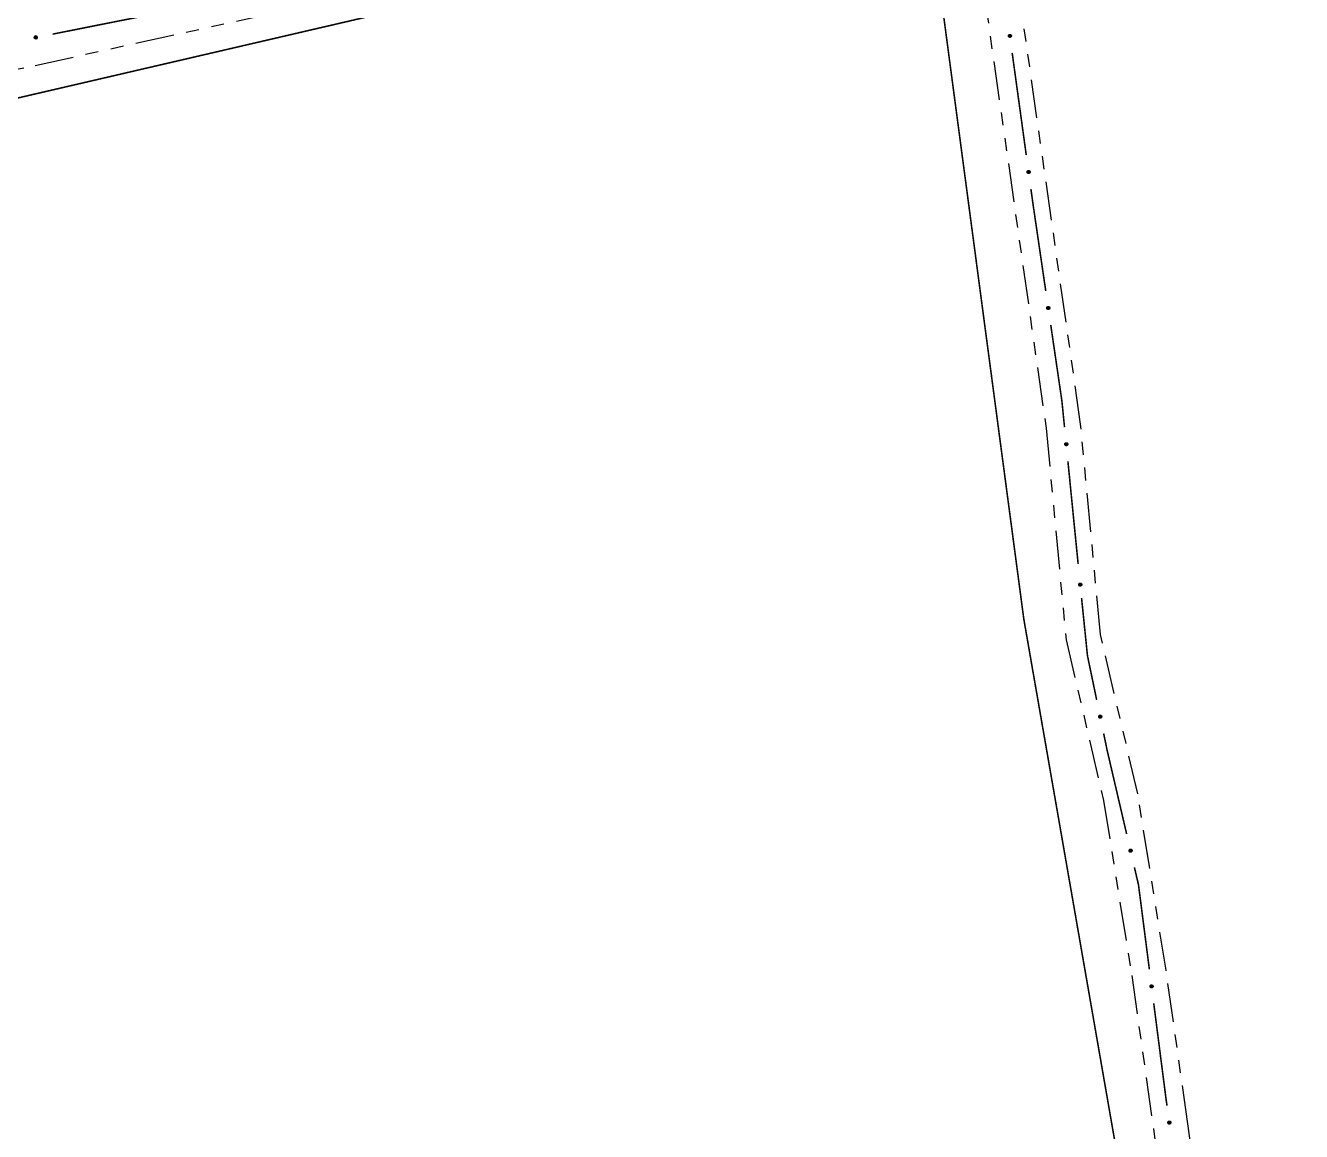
# Model space of a CAD drawing. Extents: x 212200 to 214553, y 4880545 to 4882659.
# Drawn here: x 213342.1 to 213490.6, y 4881443.6 to 4881572.4 of the extents above; entities that cross this region are included whole.
import ezdxf

# ---------------------------------------------------------------- set-up
doc = ezdxf.new("R2010")
doc.units = 0
doc.header["$LTSCALE"] = 1.5
doc.header["$MEASUREMENT"] = 0
doc.linetypes.add('TRACO_12', pattern=[2.5, 2, -0.5])
doc.linetypes.add('TRACO_25', pattern=[8, 3, -1, 1, -1, 1, -1])
for name, color, linetype in [('RU-QUADRA', 210, 'CONTINUOUS'), ('SV-EIXO-RUA-N-PAV', 6, 'CONTINUOUS'), ('SV-RUA-NAO-PAV', 7, 'CONTINUOUS')]:
    doc.layers.add(name, color=color, linetype=linetype)

msp = doc.modelspace()

# ---------------------------------------------------------------- linework, layer by layer
at = {"layer": 'RU-QUADRA', "linetype": 'TRACO_12', "const_width": 0.18, "flags": 128}
msp.add_lwpolyline([(213344.778858, 4881366.276218), (213378.799979, 4881374.044821), (213396.852874, 4881374.817639), (213478.953712, 4881379.8545), (213474.924223, 4881403.024061), (213469.887362, 4881436.771031), (213458.302581, 4881503.257599), (213447.725172, 4881582.840006), (213445.041887, 4881600.656325), (213445.947015, 4881606.268115), (213445.584964, 4881615.500416), (213443.050607, 4881628.172201), (213439.430097, 4881641.206037), (213436.352663, 4881654.511412), (213432.913179, 4881676.415497), (213424.04, 4881720.13), (213420.06, 4881746.92), (213416.62, 4881769.64), (213413.91, 4881786.3), (213411.55, 4881800.33), (213411.19, 4881811.19), (213409.741914, 4881822.774616), (213409.02, 4881829.83), (213406.81, 4881839.02), (213400.09, 4881878.83), (213395.74, 4881904.23), (213392.64, 4881917.97), (213389.95, 4881935.66), (213384.95, 4881968.42), (213379.07, 4882006.96), (213374.51, 4882036.01), (213370.41, 4882056.76), (213364.068246, 4882088.857105), (213326.173552, 4882079.914974), (213344.45, 4881998.51), (213356.54, 4881944.19), (213367.46, 4881897.23), (213373.36, 4881871.74), (213382.04, 4881834.04), (213383.15, 4881828.27), (213375.44, 4881824.4), (213367.96, 4881822.45), (213351.54, 4881818.46), (213345.05, 4881817.69), (213342.628249, 4881816.344882), (213341.223762, 4881814.35693), (213342.83, 4881805.84), (213357.5, 4881752.05), (213364.62, 4881726.72), (213382.045012, 4881666.64012), (213390.19116, 4881636.318349), (213401.414741, 4881597.759917), (213405.397302, 4881591.967101), (213408.941341, 4881583.847378), (213407.430283, 4881579.314203), (213301.152511, 4881554.633584), (213317.361297, 4881478.650507), (213322.418793, 4881457.280693)], close=True, dxfattribs=at)
at = {"layer": 'SV-EIXO-RUA-N-PAV', "const_width": 0.18}
for points in [[(213357.011703, 4881573.707847), (213345.242043, 4881571.367954)], [(213456.948439, 4881569.181215), (213458.585679, 4881557.29343)], [(213459.131426, 4881553.330834), (213459.267862, 4881552.340186)], [(213459.267862, 4881552.340186), (213459.365776, 4881551.629244)], [(213459.365776, 4881551.629244), (213460.858404, 4881541.455811)], [(213461.43906, 4881537.498181), (213462.600372, 4881529.58292)], [(213462.600372, 4881529.58292), (213462.737438, 4881528.64871)], [(213462.737438, 4881528.64871), (213463.040251, 4881525.607962)], [(213463.43663, 4881521.62765), (213464.625769, 4881509.686714)], [(213465.026107, 4881505.706802), (213465.635838, 4881499.737863)], [(213465.635838, 4881499.737863), (213465.709823, 4881499.013581)], [(213465.709823, 4881499.013581), (213466.783411, 4881493.852103)], [(213467.597977, 4881489.935921), (213468.00526, 4881487.97783)], [(213468.00526, 4881487.97783), (213468.01675, 4881487.922589)], [(213468.01675, 4881487.922589), (213470.272746, 4881478.238313)], [(213471.180265, 4881474.342622), (213471.634024, 4881472.394776)], [(213471.634024, 4881472.394776), (213471.654595, 4881472.306473)], [(213471.654595, 4881472.306473), (213472.91825, 4881462.478043)], [(213473.428337, 4881458.510699), (213474.831076, 4881447.600506)], [(213474.831076, 4881447.600506), (213474.8488, 4881447.462653)], [(213474.8488, 4881447.462653), (213474.968593, 4881446.610015)]]:
    msp.add_lwpolyline(points, dxfattribs=at)
at = {"layer": 'SV-EIXO-RUA-N-PAV'}
for points in [[(213343.44282, 4881570.89802), (213343.416223, 4881570.856976), (213343.384971, 4881570.82714), (213343.351743, 4881570.809757), (213343.318375, 4881570.802053), (213343.283349, 4881570.798015), (213343.247139, 4881570.801736), (213343.207864, 4881570.814768), (213343.166504, 4881570.84116), (213343.138043, 4881570.875183), (213343.119258, 4881570.906848), (213343.109221, 4881570.94118), (213343.105869, 4881570.975271), (213343.110978, 4881571.012757), (213343.124573, 4881571.052429), (213343.152118, 4881571.093376), (213343.182957, 4881571.122417), (213343.215539, 4881571.138386), (213343.250117, 4881571.148258), (213343.285925, 4881571.151951), (213343.321449, 4881571.148094), (213343.361368, 4881571.134334), (213343.401422, 4881571.106612), (213343.430738, 4881571.076184), (213343.447161, 4881571.043836), (213343.456114, 4881571.009574), (213343.46059, 4881570.974493), (213343.458365, 4881570.937938), (213343.44282, 4881570.89802)], [(213456.765014, 4881571.319869), (213456.804407, 4881571.290882), (213456.832336, 4881571.257915), (213456.847716, 4881571.223713), (213456.853426, 4881571.189946), (213456.855378, 4881571.154744), (213456.849514, 4881571.118818), (213456.834175, 4881571.080385), (213456.805375, 4881571.040664), (213456.769722, 4881571.014273), (213456.736998, 4881570.997401), (213456.702131, 4881570.989419), (213456.667901, 4881570.988097), (213456.630785, 4881570.995421), (213456.591989, 4881571.011347), (213456.552749, 4881571.041273), (213456.52559, 4881571.073781), (213456.511582, 4881571.107253), (213456.50378, 4881571.142357), (213456.502219, 4881571.17832), (213456.508177, 4881571.213553), (213456.524282, 4881571.252585), (213456.554333, 4881571.290923), (213456.586447, 4881571.318382), (213456.619713, 4881571.332856), (213456.654446, 4881571.339759), (213456.68973, 4881571.342146), (213456.726089, 4881571.337755), (213456.765014, 4881571.319869)], [(213458.948, 4881555.469488), (213458.987393, 4881555.440502), (213459.015322, 4881555.407534), (213459.030703, 4881555.373332), (213459.036413, 4881555.339566), (213459.038364, 4881555.304363), (213459.032501, 4881555.268437), (213459.017161, 4881555.230005), (213458.988361, 4881555.190284), (213458.952709, 4881555.163893), (213458.919985, 4881555.14702), (213458.885118, 4881555.139038), (213458.850888, 4881555.137716), (213458.813771, 4881555.14504), (213458.774976, 4881555.160966), (213458.735736, 4881555.190892), (213458.708577, 4881555.223401), (213458.694569, 4881555.256872), (213458.686766, 4881555.291976), (213458.685205, 4881555.327939), (213458.691164, 4881555.363172), (213458.707269, 4881555.402204), (213458.737319, 4881555.440543), (213458.769433, 4881555.468001), (213458.802699, 4881555.482475), (213458.837432, 4881555.489378), (213458.872717, 4881555.491765), (213458.909076, 4881555.487374), (213458.948, 4881555.469488)], [(213461.236789, 4881539.635134), (213461.276436, 4881539.606496), (213461.304655, 4881539.573776), (213461.320336, 4881539.539712), (213461.326344, 4881539.505997), (213461.328605, 4881539.470812), (213461.323059, 4881539.434836), (213461.308058, 4881539.39627), (213461.27961, 4881539.356297), (213461.244191, 4881539.329592), (213461.211617, 4881539.312432), (213461.176822, 4881539.304143), (213461.142605, 4881539.302519), (213461.105426, 4881539.309516), (213461.066491, 4881539.325099), (213461.026989, 4881539.354678), (213460.999544, 4881539.386946), (213460.985242, 4881539.420293), (213460.97713, 4881539.455327), (213460.975252, 4881539.491275), (213460.9809, 4881539.526558), (213460.99666, 4881539.565731), (213461.026371, 4881539.604333), (213461.058242, 4881539.632073), (213461.091379, 4881539.64684), (213461.12605, 4881539.654049), (213461.161312, 4881539.656747), (213461.197708, 4881539.652677), (213461.236789, 4881539.635134)], [(213463.333741, 4881523.771688), (213463.372017, 4881523.741241), (213463.398687, 4881523.707246), (213463.41277, 4881523.672491), (213463.417207, 4881523.638534), (213463.417833, 4881523.603282), (213463.410624, 4881523.567602), (213463.39385, 4881523.529774), (213463.363577, 4881523.491164), (213463.326957, 4881523.466132), (213463.293622, 4881523.450501), (213463.258479, 4881523.443836), (213463.224224, 4881523.443801), (213463.187409, 4881523.452516), (213463.14924, 4881523.469889), (213463.111153, 4881523.501269), (213463.085235, 4881523.534776), (213463.072495, 4881523.568751), (213463.066018, 4881523.604123), (213463.06581, 4881523.64012), (213463.073089, 4881523.675103), (213463.090651, 4881523.713502), (213463.122121, 4881523.750684), (213463.155245, 4881523.776915), (213463.189032, 4881523.790129), (213463.224, 4881523.795721), (213463.259349, 4881523.796779), (213463.295517, 4881523.791025), (213463.333741, 4881523.771688)], [(213464.961818, 4881507.419402), (213465.00017, 4881507.389052), (213465.026927, 4881507.355125), (213465.041098, 4881507.320406), (213465.045621, 4881507.28646), (213465.046337, 4881507.25121), (213465.039218, 4881507.215512), (213465.02254, 4881507.177641), (213464.992365, 4881507.138954), (213464.955809, 4881507.113829), (213464.922514, 4881507.098114), (213464.887389, 4881507.09136), (213464.853134, 4881507.091238), (213464.816297, 4881507.099859), (213464.778083, 4881507.117135), (213464.739917, 4881507.148419), (213464.713914, 4881507.18186), (213464.701088, 4881507.215802), (213464.694521, 4881507.251158), (213464.694222, 4881507.287153), (213464.701412, 4881507.322155), (213464.718876, 4881507.360599), (213464.750252, 4881507.39786), (213464.783308, 4881507.424176), (213464.817062, 4881507.437475), (213464.852015, 4881507.443156), (213464.887362, 4881507.444304), (213464.923544, 4881507.438642), (213464.961818, 4881507.419402)], [(213467.269208, 4881492.057099), (213467.310486, 4881492.030865), (213467.340597, 4881491.999877), (213467.358272, 4881491.966804), (213467.366271, 4881491.933505), (213467.370617, 4881491.898517), (213467.367216, 4881491.862275), (213467.354532, 4881491.822886), (213467.328506, 4881491.781295), (213467.294735, 4881491.752535), (213467.263237, 4881491.733471), (213467.228995, 4881491.723131), (213467.194935, 4881491.719479), (213467.157406, 4881491.724256), (213467.117615, 4881491.737501), (213467.076427, 4881491.764683), (213467.047115, 4881491.795264), (213467.030858, 4881491.827704), (213467.020681, 4881491.862194), (213467.016672, 4881491.897967), (213467.020216, 4881491.933524), (213467.033623, 4881491.973563), (213467.06099, 4881492.013861), (213467.091158, 4881492.043444), (213467.12336, 4881492.060152), (213467.157542, 4881492.069407), (213467.192582, 4881492.074192), (213467.229155, 4881492.07229), (213467.269208, 4881492.057099)], [(213470.801117, 4881476.455376), (213470.843007, 4881476.430132), (213470.873847, 4881476.39987), (213470.892304, 4881476.367226), (213470.901093, 4881476.334127), (213470.906271, 4881476.299252), (213470.903733, 4881476.262939), (213470.891989, 4881476.22326), (213470.866961, 4881476.181061), (213470.833884, 4881476.151506), (213470.802848, 4881476.131698), (213470.768862, 4881476.120547), (213470.734899, 4881476.116085), (213470.697266, 4881476.119968), (213470.657171, 4881476.132262), (213470.615348, 4881476.158456), (213470.585317, 4881476.188332), (213470.568293, 4881476.220375), (213470.557298, 4881476.254613), (213470.552439, 4881476.290281), (213470.555135, 4881476.325912), (213470.567586, 4881476.366259), (213470.593987, 4881476.407196), (213470.623442, 4881476.437489), (213470.655238, 4881476.454958), (213470.68919, 4881476.465024), (213470.724105, 4881476.470642), (213470.760714, 4881476.469611), (213470.801117, 4881476.455376)], [(213473.264153, 4881460.650916), (213473.303284, 4881460.621577), (213473.330916, 4881460.588359), (213473.345988, 4881460.554021), (213473.351394, 4881460.520204), (213473.353029, 4881460.484985), (213473.346842, 4881460.449113), (213473.331158, 4881460.41082), (213473.302002, 4881460.37136), (213473.266113, 4881460.345291), (213473.233239, 4881460.328713), (213473.198301, 4881460.321045), (213473.164061, 4881460.320031), (213473.127012, 4881460.327689), (213473.088361, 4881460.343963), (213473.049392, 4881460.374241), (213473.022526, 4881460.406992), (213473.00882, 4881460.440588), (213473.001334, 4881460.475761), (213473.000096, 4881460.511737), (213473.006371, 4881460.546914), (213473.022827, 4881460.5858), (213473.05322, 4881460.623867), (213473.08558, 4881460.651035), (213473.118975, 4881460.665209), (213473.153769, 4881460.6718), (213473.189073, 4881460.673869), (213473.225391, 4881460.669152), (213473.264153, 4881460.650916)], [(213475.335871, 4881444.787065), (213475.375343, 4881444.758186), (213475.403362, 4881444.725294), (213475.418835, 4881444.691134), (213475.424637, 4881444.657383), (213475.426684, 4881444.622186), (213475.420918, 4881444.586244), (213475.405683, 4881444.54777), (213475.376991, 4881444.507971), (213475.34141, 4881444.481483), (213475.308732, 4881444.464522), (213475.273887, 4881444.456445), (213475.239661, 4881444.45503), (213475.202525, 4881444.462253), (213475.163686, 4881444.478074), (213475.124365, 4881444.507893), (213475.097117, 4881444.540327), (213475.083019, 4881444.573761), (213475.075121, 4881444.608843), (213475.073462, 4881444.644802), (213475.079325, 4881444.680051), (213475.095324, 4881444.719127), (213475.12527, 4881444.757547), (213475.157309, 4881444.785092), (213475.190536, 4881444.799657), (213475.22525, 4881444.806655), (213475.260527, 4881444.809137), (213475.296898, 4881444.804845), (213475.335871, 4881444.787065)]]:
    msp.add_lwpolyline(points, close=True, dxfattribs=at)
for points in [[(213343.430738, 4881571.076184), (213343.105869, 4881570.975271)], [(213343.447161, 4881571.043836), (213343.109221, 4881570.94118)], [(213343.435396, 4881571.060088), (213343.110408, 4881570.959306)], [(213343.401422, 4881571.106612), (213343.110978, 4881571.012757)], [(213343.413756, 4881571.091958), (213343.112858, 4881570.995965)], [(213343.449005, 4881571.026621), (213343.115455, 4881570.92692)], [(213343.456114, 4881571.009574), (213343.119258, 4881570.906848)], [(213343.377927, 4881571.118224), (213343.120662, 4881571.033688)], [(213343.361368, 4881571.134334), (213343.124573, 4881571.052429)], [(213343.454851, 4881570.99022), (213343.133878, 4881570.890237)], [(213343.46059, 4881570.974493), (213343.138043, 4881570.875183)], [(213343.336471, 4881571.137807), (213343.145864, 4881571.074871)], [(213343.321449, 4881571.148094), (213343.152118, 4881571.093376)], [(213343.454811, 4881570.955432), (213343.156855, 4881570.858633)], [(213343.458365, 4881570.937938), (213343.166504, 4881570.84116)], [(213343.299554, 4881571.148553), (213343.173735, 4881571.109627)], [(213343.285925, 4881571.151951), (213343.182957, 4881571.122417)], [(213343.449418, 4881570.919579), (213343.190274, 4881570.830496)], [(213343.44282, 4881570.89802), (213343.207864, 4881570.814768)], [(213343.427424, 4881570.876252), (213343.234673, 4881570.810107)], [(213343.416223, 4881570.856976), (213343.247139, 4881570.801736)], [(213343.398481, 4881570.839891), (213343.273734, 4881570.80257)], [(213343.384971, 4881570.82714), (213343.283349, 4881570.798015)], [(213456.502219, 4881571.17832), (213456.52559, 4881571.073781)], [(213456.50642, 4881571.191724), (213456.53781, 4881571.063816)], [(213456.508177, 4881571.213553), (213456.552749, 4881571.041273)], [(213456.519338, 4881571.227938), (213456.570851, 4881571.033932)], [(213456.524282, 4881571.252585), (213456.591989, 4881571.011347)], [(213456.541347, 4881571.268159), (213456.610465, 4881571.00633)], [(213456.554333, 4881571.290923), (213456.630785, 4881570.995421)], [(213456.569693, 4881571.302366), (213456.647659, 4881570.996301)], [(213456.586447, 4881571.318382), (213456.667901, 4881570.988097)], [(213456.602791, 4881571.322076), (213456.684108, 4881570.991679)], [(213456.619713, 4881571.332856), (213456.702131, 4881570.989419)], [(213456.637006, 4881571.333675), (213456.716736, 4881570.994795)], [(213456.654446, 4881571.339759), (213456.736998, 4881570.997401)], [(213456.67369, 4881571.33735), (213456.754448, 4881571.011008)], [(213456.68973, 4881571.342146), (213456.769722, 4881571.014273)], [(213456.708415, 4881571.335245), (213456.78736, 4881571.03207)], [(213456.726089, 4881571.337755), (213456.805375, 4881571.040664)], [(213456.743885, 4881571.327734), (213456.81743, 4881571.06376)], [(213456.765014, 4881571.319869), (213456.834175, 4881571.080385)], [(213456.78583, 4881571.303208), (213456.840418, 4881571.10687)], [(213456.804407, 4881571.290882), (213456.849514, 4881571.118818)], [(213456.820409, 4881571.272158), (213456.850261, 4881571.145416)], [(213456.832336, 4881571.257915), (213456.855378, 4881571.154744)], [(213458.691164, 4881555.363172), (213458.735736, 4881555.190892)], [(213458.702325, 4881555.377557), (213458.753837, 4881555.183551)], [(213458.707269, 4881555.402204), (213458.774976, 4881555.160966)], [(213458.724333, 4881555.417778), (213458.793451, 4881555.155949)], [(213458.737319, 4881555.440543), (213458.813771, 4881555.14504)], [(213458.75268, 4881555.451985), (213458.830645, 4881555.14592)], [(213458.769433, 4881555.468001), (213458.850888, 4881555.137716)], [(213458.785778, 4881555.471695), (213458.867094, 4881555.141298)], [(213458.802699, 4881555.482475), (213458.885118, 4881555.139038)], [(213458.819993, 4881555.483294), (213458.899723, 4881555.144415)], [(213458.837432, 4881555.489378), (213458.919985, 4881555.14702)], [(213458.856677, 4881555.486969), (213458.937434, 4881555.160628)], [(213458.872717, 4881555.491765), (213458.952709, 4881555.163893)], [(213458.891402, 4881555.484865), (213458.970346, 4881555.181689)], [(213458.909076, 4881555.487374), (213458.988361, 4881555.190284)], [(213458.926871, 4881555.477353), (213459.000417, 4881555.213379)], [(213458.948, 4881555.469488), (213459.017161, 4881555.230005)], [(213458.968816, 4881555.452827), (213459.023405, 4881555.25649)], [(213458.987393, 4881555.440502), (213459.032501, 4881555.268437)], [(213459.003395, 4881555.421777), (213459.033248, 4881555.295035)], [(213459.015322, 4881555.407534), (213459.038364, 4881555.304363)], [(213458.685205, 4881555.327939), (213458.708577, 4881555.223401)], [(213458.689406, 4881555.341343), (213458.720796, 4881555.213435)], [(213460.975252, 4881539.491275), (213460.999544, 4881539.386946)], [(213460.979335, 4881539.504715), (213461.011851, 4881539.377089)], [(213460.9809, 4881539.526558), (213461.026989, 4881539.354678)], [(213460.991934, 4881539.541042), (213461.045154, 4881539.347497)], [(213460.99666, 4881539.565731), (213461.066491, 4881539.325099)], [(213461.013587, 4881539.581455), (213461.08501, 4881539.320245)], [(213461.026371, 4881539.604333), (213461.105426, 4881539.309516)], [(213461.041631, 4881539.61591), (213461.122291, 4881539.310545)], [(213461.058242, 4881539.632073), (213461.142605, 4881539.302519)], [(213461.074554, 4881539.635911), (213461.158779, 4881539.306244)], [(213461.091379, 4881539.64684), (213461.176822, 4881539.304143)], [(213461.108665, 4881539.647812), (213461.191379, 4881539.309648)], [(213461.12605, 4881539.654049), (213461.211617, 4881539.312432)], [(213461.145315, 4881539.65181), (213461.228946, 4881539.326193)], [(213461.161312, 4881539.656747), (213461.244191, 4881539.329592)], [(213461.180057, 4881539.650011), (213461.261671, 4881539.347544)], [(213461.197708, 4881539.652677), (213461.27961, 4881539.356297)], [(213461.215591, 4881539.642813), (213461.291461, 4881539.379497)], [(213461.236789, 4881539.635134), (213461.308058, 4881539.39627)], [(213461.257751, 4881539.618658), (213461.314068, 4881539.422809)], [(213461.276436, 4881539.606496), (213461.323059, 4881539.434836)], [(213461.292603, 4881539.587913), (213461.323571, 4881539.46144)], [(213461.304655, 4881539.573776), (213461.328605, 4881539.470812)], [(213463.06581, 4881523.64012), (213463.085235, 4881523.534776)], [(213463.070512, 4881523.653356), (213463.097071, 4881523.524359)], [(213463.073089, 4881523.675103), (213463.111153, 4881523.501269)], [(213463.084783, 4881523.689059), (213463.128966, 4881523.493253)], [(213463.090651, 4881523.713502), (213463.14924, 4881523.469889)], [(213463.108289, 4881523.728424), (213463.167514, 4881523.464181)], [(213463.122121, 4881523.750684), (213463.187409, 4881523.452516)], [(213463.137901, 4881523.761541), (213463.204304, 4881523.452761)], [(213463.155245, 4881523.776915), (213463.224224, 4881523.443801)], [(213463.171717, 4881523.779992), (213463.240554, 4881523.446772)], [(213463.189032, 4881523.790129), (213463.258479, 4881523.443836)], [(213463.206344, 4881523.790297), (213463.273276, 4881523.44866)], [(213463.224, 4881523.795721), (213463.293622, 4881523.450501)], [(213463.24314, 4881523.79259), (213463.311571, 4881523.463443)], [(213463.259349, 4881523.796779), (213463.326957, 4881523.466132)], [(213463.277761, 4881523.789182), (213463.345251, 4881523.483253)], [(213463.295517, 4881523.791025), (213463.363577, 4881523.491164)], [(213463.312923, 4881523.780342), (213463.376492, 4881523.513789)], [(213463.333741, 4881523.771688), (213463.39385, 4881523.529774)], [(213463.353916, 4881523.754256), (213463.401085, 4881523.556005)], [(213463.372017, 4881523.741241), (213463.410624, 4881523.567602)], [(213463.387304, 4881523.721928), (213463.41237, 4881523.594153)], [(213463.398687, 4881523.707246), (213463.417833, 4881523.603282)], [(213464.694222, 4881507.287153), (213464.713914, 4881507.18186)], [(213464.69889, 4881507.300402), (213464.725777, 4881507.171472)], [(213464.701412, 4881507.322155), (213464.739917, 4881507.148419)], [(213464.71307, 4881507.336141), (213464.75775, 4881507.140448)], [(213464.718876, 4881507.360599), (213464.778083, 4881507.117135)], [(213464.736476, 4881507.375565), (213464.796372, 4881507.111474)], [(213464.750252, 4881507.39786), (213464.816297, 4881507.099859)], [(213464.766004, 4881507.408757), (213464.833191, 4881507.100147)], [(213464.783308, 4881507.424176), (213464.853134, 4881507.091238)], [(213464.799773, 4881507.427295), (213464.869455, 4881507.09425)], [(213464.817062, 4881507.437475), (213464.887389, 4881507.09136)], [(213464.834373, 4881507.437687), (213464.902173, 4881507.096221)], [(213464.852015, 4881507.443156), (213464.922514, 4881507.098114)], [(213464.871163, 4881507.440074), (213464.94043, 4881507.111102)], [(213464.887362, 4881507.444304), (213464.955809, 4881507.113829)], [(213464.905793, 4881507.436753), (213464.97406, 4881507.130997)], [(213464.923544, 4881507.438642), (213464.992365, 4881507.138954)], [(213464.940977, 4881507.428003), (213465.005223, 4881507.161612)], [(213464.961818, 4881507.419402), (213465.02254, 4881507.177641)], [(213464.982037, 4881507.402021), (213465.029709, 4881507.203891)], [(213465.00017, 4881507.389052), (213465.039218, 4881507.215512)], [(213465.015506, 4881507.369778), (213465.040897, 4881507.242067)], [(213465.026927, 4881507.355125), (213465.046337, 4881507.25121)], [(213467.016672, 4881491.897967), (213467.047115, 4881491.795264)], [(213467.01995, 4881491.911626), (213467.059985, 4881491.786155)], [(213467.020216, 4881491.933524), (213467.076427, 4881491.764683)], [(213467.03037, 4881491.948637), (213467.094987, 4881491.758593)], [(213467.033623, 4881491.973563), (213467.117615, 4881491.737501)], [(213467.049586, 4881491.990264), (213467.13639, 4881491.733755)], [(213467.06099, 4881492.013861), (213467.157406, 4881491.724256)], [(213467.075535, 4881492.026324), (213467.17418, 4881491.726284)], [(213467.091158, 4881492.043444), (213467.194935, 4881491.719479)], [(213467.107213, 4881492.048243), (213467.21086, 4881491.724158)], [(213467.12336, 4881492.060152), (213467.228995, 4881491.723131)], [(213467.140558, 4881492.062148), (213467.2432, 4881491.729491)], [(213467.157542, 4881492.069407), (213467.263237, 4881491.733471)], [(213467.176906, 4881492.068314), (213467.279719, 4881491.748236)], [(213467.192582, 4881492.074192), (213467.294735, 4881491.752535)], [(213467.211693, 4881492.068582), (213467.311119, 4881491.771492)], [(213467.229155, 4881492.07229), (213467.328506, 4881491.781295)], [(213467.247592, 4881492.063505), (213467.338959, 4881491.805158)], [(213467.269208, 4881492.057099), (213467.354532, 4881491.822886)], [(213467.291112, 4881492.041895), (213467.358956, 4881491.849735)], [(213467.310486, 4881492.030865), (213467.367216, 4881491.862275)], [(213467.327727, 4881492.013274), (213467.366148, 4881491.888862)], [(213467.340597, 4881491.999877), (213467.370617, 4881491.898517)], [(213470.552439, 4881476.290281), (213470.585317, 4881476.188332)], [(213470.555135, 4881476.325912), (213470.615348, 4881476.158456)], [(213470.555391, 4881476.304014), (213470.5984, 4881476.179531)], [(213470.564927, 4881476.341262), (213470.634047, 4881476.152809)], [(213470.567586, 4881476.366259), (213470.657171, 4881476.132262)], [(213470.583148, 4881476.383335), (213470.67603, 4881476.128964)], [(213470.593987, 4881476.407196), (213470.697266, 4881476.119968)], [(213470.608231, 4881476.420001), (213470.713988, 4881476.122394)], [(213470.623442, 4881476.437489), (213470.734899, 4881476.116085)], [(213470.639378, 4881476.442669), (213470.750707, 4881476.121141)], [(213470.655238, 4881476.454958), (213470.768862, 4881476.120547)], [(213470.672383, 4881476.457363), (213470.782911, 4881476.127242)], [(213470.68919, 4881476.465024), (213470.802848, 4881476.131698)], [(213470.708574, 4881476.464393), (213470.818974, 4881476.146852)], [(213470.724105, 4881476.470642), (213470.833884, 4881476.151506)], [(213470.743345, 4881476.465487), (213470.849811, 4881476.170848)], [(213470.760714, 4881476.469611), (213470.866961, 4881476.181061)], [(213470.779355, 4881476.461266), (213470.876843, 4881476.205166)], [(213470.801117, 4881476.455376), (213470.891989, 4881476.22326)], [(213470.823376, 4881476.440698), (213470.895773, 4881476.250207)], [(213470.843007, 4881476.430132), (213470.903733, 4881476.262939)], [(213470.860662, 4881476.412957), (213470.902033, 4881476.289494)], [(213470.873847, 4881476.39987), (213470.906271, 4881476.299252)], [(213473.000096, 4881460.511737), (213473.022526, 4881460.406992)], [(213473.004417, 4881460.525102), (213473.034656, 4881460.396917)], [(213473.006371, 4881460.546914), (213473.049392, 4881460.374241)], [(213473.017661, 4881460.561199), (213473.067427, 4881460.366737)], [(213473.022827, 4881460.5858), (213473.088361, 4881460.343963)], [(213473.04003, 4881460.60122), (213473.106791, 4881460.33878)], [(213473.05322, 4881460.623867), (213473.127012, 4881460.327689)], [(213473.068683, 4881460.635171), (213473.143893, 4881460.328417)], [(213473.08558, 4881460.651035), (213473.164061, 4881460.320031)], [(213473.101957, 4881460.654582), (213473.180299, 4881460.323467)], [(213473.118975, 4881460.665209), (213473.198301, 4881460.321045)], [(213473.136275, 4881460.665873), (213473.212954, 4881460.32629)], [(213473.153769, 4881460.6718), (213473.233239, 4881460.328713)], [(213473.172991, 4881460.669218), (213473.25081, 4881460.342163)], [(213473.189073, 4881460.673869), (213473.266113, 4881460.345291)], [(213473.207695, 4881460.666801), (213473.28391, 4881460.362928)], [(213473.225391, 4881460.669152), (213473.302002, 4881460.37136)], [(213473.243096, 4881460.658971), (213473.314264, 4881460.394346)], [(213473.264153, 4881460.650916), (213473.331158, 4881460.41082)], [(213473.284819, 4881460.634069), (213473.337639, 4881460.437248)], [(213473.303284, 4881460.621577), (213473.346842, 4881460.449113)], [(213473.319117, 4881460.602709), (213473.347828, 4881460.475704)], [(213473.330916, 4881460.588359), (213473.353029, 4881460.484985)], [(213475.073462, 4881444.644802), (213475.097117, 4881444.540327)], [(213475.077626, 4881444.658217), (213475.109364, 4881444.530396)], [(213475.079325, 4881444.680051), (213475.124365, 4881444.507893)], [(213475.090447, 4881444.694467), (213475.142487, 4881444.500601)], [(213475.095324, 4881444.719127), (213475.163686, 4881444.478074)], [(213475.112346, 4881444.734747), (213475.182175, 4881444.473107)], [(213475.12527, 4881444.757547), (213475.202525, 4881444.462253)], [(213475.140599, 4881444.769031), (213475.219396, 4881444.463179)], [(213475.157309, 4881444.785092), (213475.239661, 4881444.45503)], [(213475.173643, 4881444.788831), (213475.255858, 4881444.458656)], [(213475.190536, 4881444.799657), (213475.273887, 4881444.456445)], [(213475.207827, 4881444.800523), (213475.288478, 4881444.461861)], [(213475.22525, 4881444.806655), (213475.308732, 4881444.464522)], [(213475.2445, 4881444.804298), (213475.326145, 4881444.478177)], [(213475.260527, 4881444.809137), (213475.34141, 4881444.481483)], [(213475.279231, 4881444.802287), (213475.358999, 4881444.499328)], [(213475.296898, 4881444.804845), (213475.376991, 4881444.507971)], [(213475.314721, 4881444.794872), (213475.388984, 4881444.531099)], [(213475.335871, 4881444.787065), (213475.405683, 4881444.54777)], [(213475.356732, 4881444.77046), (213475.411855, 4881444.574272)], [(213475.375343, 4881444.758186), (213475.420918, 4881444.586244)], [(213475.391396, 4881444.739505), (213475.421593, 4881444.612844)], [(213475.403362, 4881444.725294), (213475.426684, 4881444.622186)]]:
    msp.add_lwpolyline(points, dxfattribs=at)
at = {"layer": 'SV-RUA-NAO-PAV', "linetype": 'TRACO_25'}
for points in [[(213450.663544, 4881587.725113, 10.8062), (213453.114655, 4881580.055381, 10.917171), (213460.892916, 4881525.487352, 10.927259), (213463.226693, 4881500.82825, 10.775935), (213467.58946, 4881482.128915, 10.634699), (213470.862529, 4881461.769648, 10.614522), (213473.395231, 4881443.920293, 10.150461), (213478.671132, 4881405.011699, 9.030662), (213481.075018, 4881379.642623, 8.960043), (213476.065788, 4881375.92279, 8.85916), (213466.746186, 4881375.612856, 8.828896), (213412.079036, 4881370.493369, 9.878078), (213398.019571, 4881370.443454, 10.089931), (213389.048099, 4881370.024251, 10.33205), (213382.252085, 4881369.663313, 10.473287), (213375.627109, 4881367.013323, 10.473287), (213364.746335, 4881362.799311, 10.33205)], [(213490.627859, 4881362.794383, 8.748189), (213490.337239, 4881363.253173, 8.748189), (213488.036403, 4881369.142969, 8.748189), (213486.167849, 4881372.661524, 8.960043), (213485.321272, 4881377.752531, 8.960043), (213486.821166, 4881383.114591, 9.030662), (213487.038938, 4881389.212214, 9.030662), (213482.694397, 4881405.474896, 9.030662), (213477.405852, 4881444.476742, 10.150461), (213474.866145, 4881462.37546, 10.614522), (213471.564706, 4881482.9112, 10.634699), (213467.231937, 4881501.481955, 10.775935), (213464.914912, 4881525.964059, 10.927259), (213457.075122, 4881580.963737, 10.917171)], [(213342.885042, 4881362.800167, 9.968872), (213341.544676, 4881365.664896, 10.200903), (213334.227726, 4881397.462833, 10.957524), (213318.637969, 4881463.440487, 12.581738), (213298.556554, 4881547.433503, 13.731803), (213297.010727, 4881552.070986, 13.782245), (213295.023234, 4881554.279312, 13.782245), (213296.127397, 4881556.266805, 13.641008), (213302.53154, 4881558.47513, 13.620831), (213334.552257, 4881565.983436, 13.802422), (213343.217937, 4881567.726974, 14.125246), (213390.551099, 4881578.157636, 14.04454)]]:
    msp.add_polyline3d(points, dxfattribs=at)

doc.saveas('drawing.dxf')
